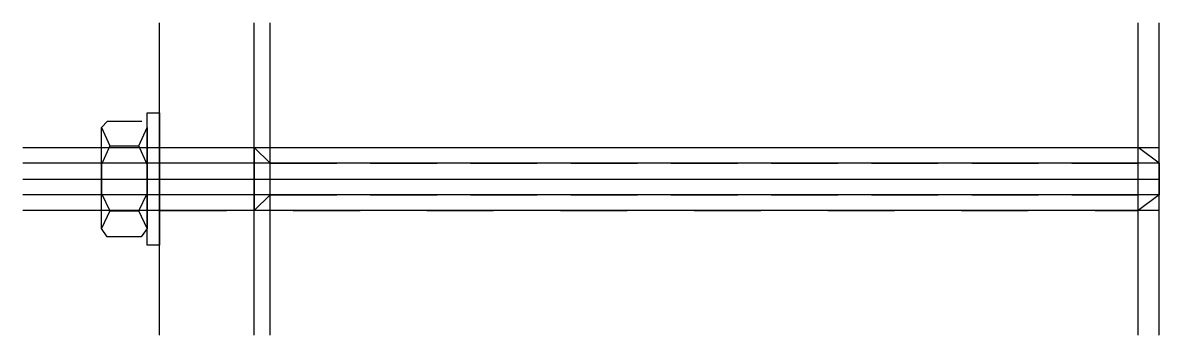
# Model space of a CAD drawing. Extents: x -13 to 95, y -15 to 15.
import ezdxf

# ---------------------------------------------------------------- set-up
doc = ezdxf.new("R2010")
doc.units = 0
doc.linetypes.add('DASHED', pattern=[12.7, 6.35, -6.35])
doc.linetypes.add('HIDDEN', pattern=[9.525, 6.35, -3.175])
doc.layers.get('0').update_dxf_attribs({"linetype": 'CONTINUOUS'})

msp = doc.modelspace()

# ---------------------------------------------------------------- linework, layer by layer
at = {"linetype": 'CONTINUOUS'}
for p, q in [((0, -14.86), (0, 14.86)), ((9, -14.86), (9, 14.86)), ((10.5, -14.86), (10.5, 14.86)), ((93, -14.86), (93, 14.86)), ((95, -14.86), (95, 14.86)), ((-5.5, 4.91), (-4.96, 5.5)), ((-4.96, 5.5), (-1.69, 5.5)), ((-1.18, 0), (-1.18, 6.29)), ((-1.18, 6.29), (0, 6.29)), ((0, 6.29), (0, -6.29)), ((-5.5, 4.91), (-4.71, 3.14)), ((-5.5, -4.71), (-5.5, 4.91)), ((-1.96, 3.14), (-1.18, 4.91)), ((-1.18, 4.91), (-1.18, 0)), ((-13, 3), (95, 3)), ((-4.71, 3.14), (-5.5, 1.38)), ((-4.71, 3.14), (-1.96, 3.14)), ((-1.18, 1.37), (-1.96, 3.14)), ((95, 1.5), (-13, 1.5)), ((-5.5, 1.38), (-5.5, -1.37)), ((-1.18, -1.38), (-1.18, 1.37)), ((-13, 0), (95, 0)), ((-1.18, -6.29), (-1.18, 0)), ((-1.18, 0), (-1.18, -4.71)), ((95, -1.5), (-13, -1.5)), ((-5.5, -1.37), (-4.71, -3.04)), ((-1.96, -3.04), (-1.18, -1.38)), ((95, -3), (-13, -3)), ((-4.71, -3.04), (-5.5, -4.71)), ((-4.71, -3.04), (-1.96, -3.04)), ((-1.18, -4.71), (-1.96, -3.04)), ((-4.98, -5.5), (-5.5, -4.71)), ((-1.18, -4.71), (-1.76, -5.5)), ((-1.76, -5.5), (-4.98, -5.5)), ((0, -6.29), (-1.18, -6.29))]:
    msp.add_line(p, q, dxfattribs=at)
at = {"linetype": 'DASHED'}
for p, q in [((0, 3), (93, 3)), ((95, 1.5), (93, 3)), ((93, -3), (93, 3)), ((95, 1.5), (95, -1.5)), ((95, -1.5), (93, -3)), ((0, -3), (93, -3))]:
    msp.add_line(p, q, dxfattribs=at)
at = {"linetype": 'HIDDEN'}
for p, q in [((9, 3), (10.5, 1.5)), ((9, 3), (9, -3)), ((10.5, 1.5), (93, 1.5)), ((9, -3), (10.5, -1.5)), ((10.5, -1.5), (93, -1.5))]:
    msp.add_line(p, q, dxfattribs=at)

doc.saveas('drawing.dxf')
